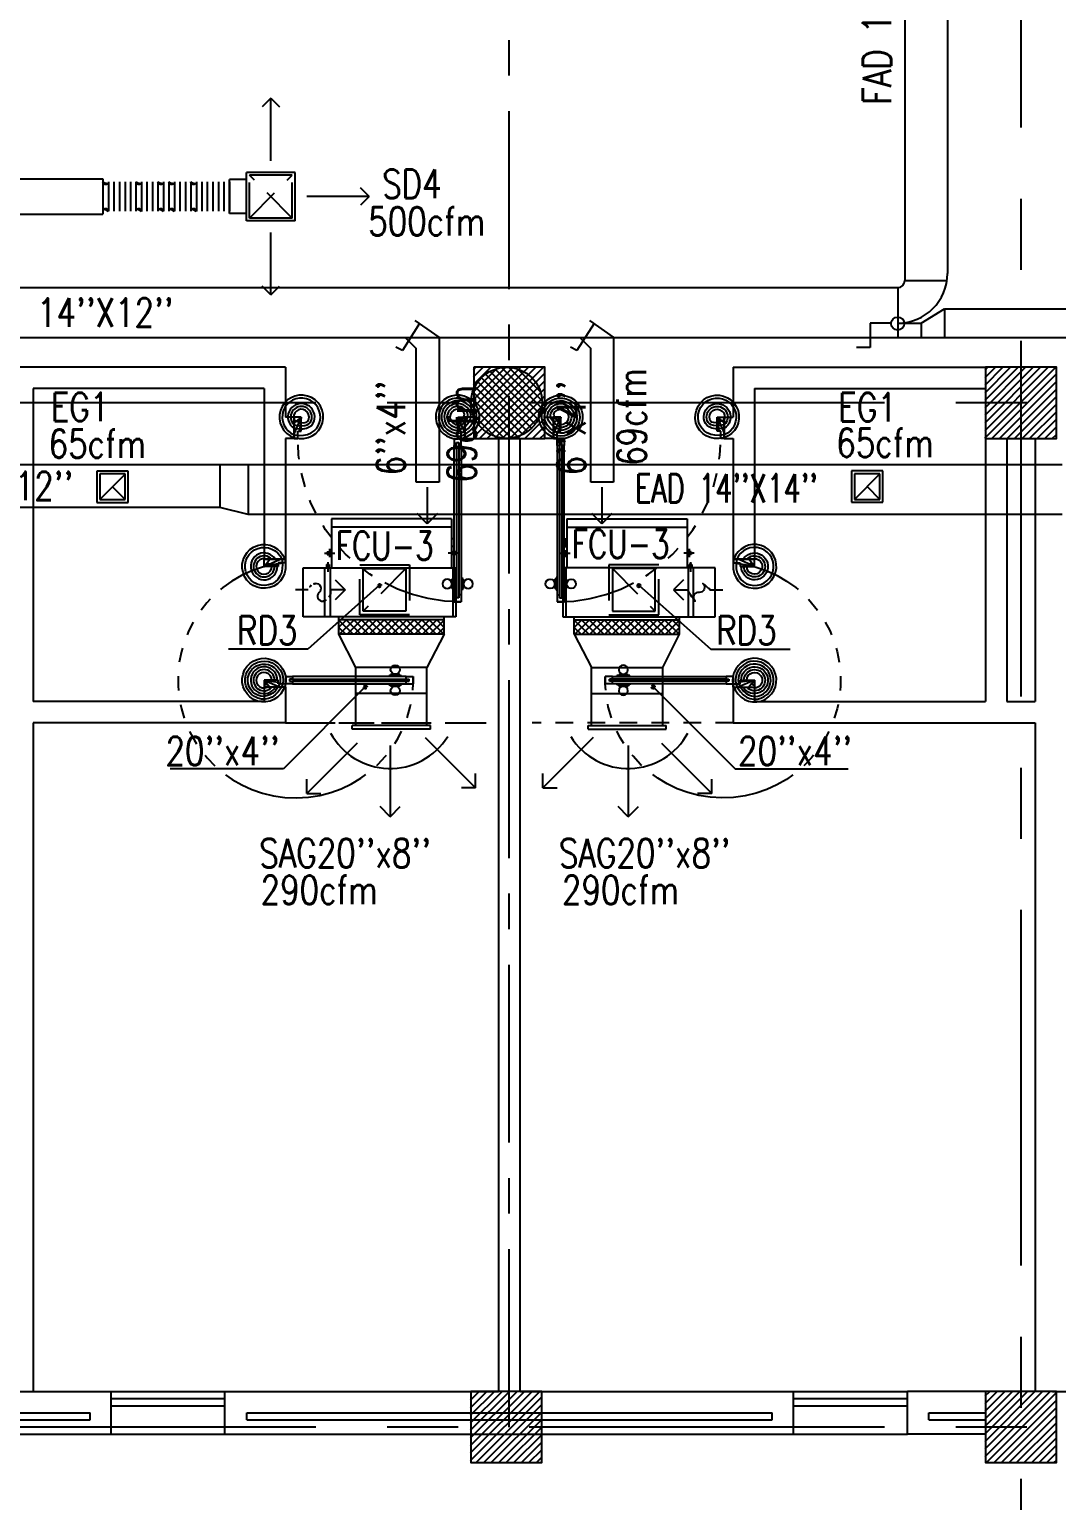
# Model space of a CAD drawing. Extents: x 417866231.7 to 417866328.5, y 43498046.7 to 43498124.2.
# Drawn here: x 417866241.06 to 417866248.29, y 43498053.07 to 43498063.41 of the extents above; entities that cross this region are included whole.
import ezdxf

# ---------------------------------------------------------------- set-up
doc = ezdxf.new("R2010")
doc.units = 0
doc.header["$MEASUREMENT"] = 0
for name, pattern in [('CENTER', [2, 1.25, -0.25, 0.25, -0.25]), ('CENTERX2', [4, 2.5, -0.5, 0.5, -0.5]), ('HIDDEN', [0.375, 0.25, -0.125]), ('HIDDEN2', [0.1875, 0.125, -0.0625])]:
    doc.linetypes.add(name, pattern=pattern)
doc.layers.get('0').update_dxf_attribs({"linetype": 'CONTINUOUS'})
for name, color, linetype in [('AXES', 11, 'CENTERX2'), ('AXES1', 11, 'CENTER'), ('COL', 7, 'CONTINUOUS'), ('DOOR', 9, 'CONTINUOUS'), ('DUCT', 6, 'CONTINUOUS'), ('EXDUCT', 10, 'CONTINUOUS'), ('FCU', 6, 'CONTINUOUS'), ('HAT', 11, 'CONTINUOUS'), ('INSUL', 9, 'CONTINUOUS'), ('M-AC-FLEX', 7, 'CONTINUOUS'), ('M-EGU.', 2, 'CONTINUOUS'), ('M-TEXT', 2, 'CONTINUOUS'), ('PSUPPLY', 3, 'HIDDEN'), ('SCD', 2, 'CONTINUOUS'), ('TEXT-A', 2, 'CONTINUOUS'), ('WALL', 9, 'CONTINUOUS'), ('WIN', 9, 'CONTINUOUS')]:
    doc.layers.add(name, color=color, linetype=linetype)
doc.styles.add('ROMANS', font='ROMANS.shx', dxfattribs={"width": 0.6})

# ---------------------------------------------------------------- blocks, each defined once
blk = doc.blocks.new('*X109')
at = {"color": 0}
for p, q in [((84179, 10675), (84665, 11161)), ((84179, 10729), (84612, 11161)), ((84179, 10782), (84559, 11161)), ((84179, 10835), (84506, 11161)), ((84179, 10888), (84453, 11161)), ((84179, 10941), (84400, 11161)), ((84179, 10994), (84347, 11161)), ((84179, 11047), (84294, 11161)), ((84179, 11100), (84240, 11161)), ((84179, 11153), (84187, 11161)), ((84218, 10661), (84679, 11122)), ((84271, 10661), (84679, 11069)), ((84324, 10661), (84679, 11016)), ((84377, 10661), (84679, 10963)), ((84430, 10661), (84679, 10910)), ((84483, 10661), (84679, 10857)), ((84536, 10661), (84679, 10804)), ((84589, 10661), (84679, 10751)), ((84642, 10661), (84679, 10698))]:
    blk.add_line(p, q, dxfattribs=at)
blk = doc.blocks.new('COL50')
at = {"layer": 'COL'}
blk.add_lwpolyline([(-250, 250), (-250, -250), (250, -250), (250, 250)], close=True, dxfattribs=at)
blk = doc.blocks.new('DOOR100')
at = {"layer": 'DOOR', "color": 7, "linetype": 'ByBlock'}
for p, q in [((-75, 1250), (-75, 1300)), ((-75, 1300), (-25, 1300)), ((-25, 1300), (-75, 1300)), ((-58, 1250), (-75, 1250)), ((-58, 1250), (-58, 1270)), ((-42, 1270), (-58, 1270)), ((-42, 1250), (-42, 1270)), ((-25, 1250), (-42, 1250)), ((-25, 1250), (-25, 1300)), ((-91, 1205), (-91, 1140)), ((-82, 1205), (-91, 1205)), ((-82, 1140), (-91, 1140)), ((-82, 1128), (-82, 1218)), ((-75, 1218), (-82, 1218)), ((-82, 1205), (-82, 1140)), ((-25, 1218), (-18, 1218)), ((-18, 1128), (-18, 1218)), ((-18, 1205), (-18, 1140)), ((-18, 1205), (-9, 1205)), ((-18, 1140), (-9, 1140)), ((-9, 1205), (-9, 1140)), ((-75, 1128), (-82, 1128)), ((-25, 1128), (-18, 1128)), ((-1200, 0), (-1200, 150)), ((-1200, 150), (-1175, 150)), ((-1200, 150), (-1200, 0)), ((-1150, 0), (-1200, 114)), ((-1175, 150), (-1175, 100)), ((-75, 200), (-58, 200)), ((-75, 150), (-75, 200)), ((-75, 150), (-25, 150)), ((-58, 200), (-58, 180)), ((-58, 180), (-42, 180)), ((-50, 0), (0, 114)), ((-42, 200), (-25, 200)), ((-42, 180), (-42, 200)), ((-25, 200), (-25, 150)), ((0, 150), (-25, 150)), ((-25, 150), (-25, 100)), ((0, 0), (0, 150)), ((0, 150), (0, 0)), ((-1150, 0), (-1200, 40)), ((-1150, 0), (-1200, 0)), ((-1175, 100), (-1150, 100)), ((-1150, 0), (-1163, 100)), ((-1150, 100), (-1150, 0)), ((-50, 100), (-50, 0)), ((-50, 0), (-37, 100)), ((-25, 100), (-50, 100)), ((-50, 0), (0, 40)), ((-50, 0), (0, 0))]:
    blk.add_line(p, q, dxfattribs=at)
at = {"layer": 'DOOR', "linetype": 'ByBlock'}
for p, q in [((-75, 1250), (-75, 200)), ((-58, 200), (-58, 1250)), ((-42, 200), (-42, 1250)), ((-25, 200), (-25, 1250))]:
    blk.add_line(p, q, dxfattribs=at)
at = {"layer": 'DOOR', "color": 7, "linetype": 'ByBlock'}
for centre in [(-124, 1173), (24, 1173)]:
    blk.add_circle(centre, 32.4, dxfattribs=at)
at = {"layer": 'DOOR', "linetype": 'HIDDEN', "ltscale": 0.5}
blk.add_arc((-25, 150), 1150, 90, 180, dxfattribs=at)
at = {"layer": 'DOOR', "color": 7, "linetype": 'ByBlock'}
for centre, radius, start, end in [((-1150, 0), 154, 103.7142, 108.8947), ((-1150, 0), 134, 100.72, 111.8402), ((-50, 0), 134, 68.1598, 79.28), ((-50, 0), 114, 64.0838, 77.3774), ((-50, 0), 154, 71.1053, 76.2858), ((-1150, 0), 94.4, 90, 121.9818), ((-1150, 0), 74.4, 90, 132.2236), ((-1150, 0), 54.4, 90, 156.7926), ((-1150, 0), 34.4, 90, 180), ((-1150, 0), 14.4, 90, 180), ((-50, 0), 94.4, 58.0182, 90), ((-50, 0), 74.4, 47.7764, 90), ((-50, 0), 54.4, 23.2074, 90), ((-50, 0), 34.4, 0, 90), ((-50, 0), 14.4, 0, 90)]:
    blk.add_arc(centre, radius, start, end, dxfattribs=at)
blk = doc.blocks.new('*X68')
at = {"color": 0}
for p, q in [((73379, 125458), (73871, 125950)), ((73379, 125511), (73818, 125950)), ((73379, 125564), (73765, 125950)), ((73379, 125617), (73712, 125950)), ((73379, 125670), (73659, 125950)), ((73379, 125723), (73606, 125950)), ((73379, 125776), (73553, 125950)), ((73379, 125829), (73500, 125950)), ((73379, 125882), (73447, 125950)), ((73379, 125935), (73394, 125950)), ((73424, 125450), (73879, 125905)), ((73477, 125450), (73879, 125852)), ((73530, 125450), (73879, 125799)), ((73583, 125450), (73879, 125746)), ((73636, 125450), (73879, 125692)), ((73690, 125450), (73879, 125639)), ((73743, 125450), (73879, 125586)), ((73796, 125450), (73879, 125533)), ((73849, 125450), (73879, 125480))]:
    blk.add_line(p, q, dxfattribs=at)
blk = doc.blocks.new('DOOR90')
at = {"layer": 'DOOR', "color": 7, "linetype": 'ByBlock'}
for p, q in [((-150, 0), (0, 0)), ((-150, 0), (-150, -25)), ((0, -50), (-114, 0)), ((0, -50), (-40, 0)), ((0, -50), (0, 0)), ((-1000, -25), (-1050, -25)), ((-1050, -75), (-1050, -25)), ((-1050, -25), (-1050, -75)), ((-1000, -75), (-1050, -75)), ((-1000, -42), (-1020, -42)), ((-1020, -42), (-1020, -58)), ((-1000, -58), (-1020, -58)), ((-1000, -25), (-1000, -42)), ((-1000, -58), (-1000, -75)), ((-878, -18), (-968, -18)), ((-968, -25), (-968, -18)), ((-968, -75), (-968, -82)), ((-878, -82), (-968, -82)), ((-955, -9), (-890, -9)), ((-955, -18), (-955, -9)), ((-955, -18), (-890, -18)), ((-955, -82), (-890, -82)), ((-955, -82), (-955, -91)), ((-955, -91), (-890, -91)), ((-890, -18), (-890, -9)), ((-890, -82), (-890, -91)), ((-878, -25), (-878, -18)), ((-878, -75), (-878, -82)), ((-200, -25), (-150, -25)), ((-200, -42), (-200, -25)), ((-180, -42), (-200, -42)), ((-200, -58), (-180, -58)), ((-200, -75), (-200, -58)), ((-150, -75), (-200, -75)), ((-180, -58), (-180, -42)), ((-150, -25), (-100, -25)), ((-150, -75), (-150, -25)), ((-100, -25), (-100, -50)), ((0, -50), (-100, -37)), ((-100, -50), (0, -50)), ((-150, -875), (-100, -875)), ((-150, -900), (-150, -875)), ((-150, -900), (0, -900)), ((0, -900), (-150, -900)), ((0, -850), (-114, -900)), ((-100, -875), (-100, -850)), ((0, -850), (-100, -863)), ((-100, -850), (0, -850)), ((0, -850), (-40, -900)), ((0, -850), (0, -900))]:
    blk.add_line(p, q, dxfattribs=at)
at = {"layer": 'DOOR', "linetype": 'ByBlock'}
for p, q in [((-200, -25), (-1000, -25)), ((-200, -42), (-1000, -42)), ((-200, -58), (-1000, -58)), ((-1000, -75), (-200, -75))]:
    blk.add_line(p, q, dxfattribs=at)
at = {"layer": 'DOOR', "color": 7, "linetype": 'ByBlock'}
for centre in [(-923, 24), (-923, -124)]:
    blk.add_circle(centre, 32.4, dxfattribs=at)
for centre, radius, start, end in [((0, -50), 154, 161.1053, 166.2858), ((0, -50), 94.4, 148.0182, 180), ((0, -50), 134, 158.1598, 169.28), ((0, -50), 114, 154.0838, 167.3774), ((0, -50), 74.4, 137.7764, 180), ((0, -50), 54.4, 113.2074, 180), ((0, -50), 34.4, 90, 180), ((0, -50), 14.4, 90, 180), ((0, -850), 154, 193.7142, 198.8947), ((0, -850), 134, 190.72, 201.8402), ((0, -850), 94.4, 180, 211.9818), ((0, -850), 74.4, 180, 222.2236), ((0, -850), 54.4, 180, 246.7926), ((0, -850), 34.4, 180, 270), ((0, -850), 14.4, 180, 270)]:
    blk.add_arc(centre, radius, start, end, dxfattribs=at)
at = {"layer": 'DOOR', "linetype": 'HIDDEN', "ltscale": 0.5}
blk.add_arc((-222, -50), 828, 178.2701, 275.003, dxfattribs=at)
blk = doc.blocks.new('*X59')
at = {"color": 0}
for p, q in [((203886, 125450), (204386, 125950)), ((203889, 125506), (204333, 125950)), ((203889, 125559), (204279, 125950)), ((203889, 125612), (204226, 125950)), ((203889, 125665), (204173, 125950)), ((203889, 125718), (204120, 125950)), ((203889, 125771), (204067, 125950)), ((203889, 125824), (204014, 125950)), ((203889, 125877), (203961, 125950)), ((203889, 125930), (203908, 125950)), ((203939, 125450), (204389, 125900)), ((203992, 125450), (204389, 125847)), ((204045, 125450), (204389, 125794)), ((204098, 125450), (204389, 125741)), ((204151, 125450), (204389, 125688)), ((204204, 125450), (204389, 125635)), ((204257, 125450), (204389, 125582)), ((204310, 125450), (204389, 125528)), ((204363, 125450), (204389, 125475))]:
    blk.add_line(p, q, dxfattribs=at)
blk = doc.blocks.new('*X60')
at = {"color": 0}
for p, q in [((203889, 118293), (204345, 118750)), ((203889, 118346), (204292, 118750)), ((203889, 118399), (204239, 118750)), ((203889, 118452), (204186, 118750)), ((203889, 118505), (204133, 118750)), ((203889, 118558), (204080, 118750)), ((203889, 118611), (204027, 118750)), ((203889, 118665), (203974, 118750)), ((203889, 118718), (203921, 118750)), ((203898, 118250), (204389, 118740)), ((203951, 118250), (204389, 118687)), ((204004, 118250), (204389, 118634)), ((204057, 118250), (204389, 118581)), ((204110, 118250), (204389, 118528)), ((204163, 118250), (204389, 118475)), ((204216, 118250), (204389, 118422)), ((204269, 118250), (204389, 118369)), ((204322, 118250), (204389, 118316)), ((204375, 118250), (204389, 118263))]:
    blk.add_line(p, q, dxfattribs=at)
blk = doc.blocks.new('*X40')
at = {"color": 0}
for p, q in [((16890, -2467), (16943, -2414)), ((16890, -2520), (16990, -2420)), ((16990, -2565), (16890, -2465)), ((16890, -2573), (16990, -2473)), ((16990, -2512), (16892, -2414)), ((16990, -2459), (16945, -2414)), ((16990, -2619), (16890, -2519)), ((16890, -2626), (16990, -2526)), ((16990, -2672), (16890, -2572)), ((16890, -2679), (16990, -2579)), ((16990, -2725), (16890, -2625)), ((16890, -2732), (16990, -2632)), ((16990, -2778), (16890, -2678)), ((16890, -2785), (16990, -2685)), ((16990, -2831), (16890, -2731)), ((16890, -2838), (16990, -2738)), ((16990, -2884), (16890, -2784)), ((16890, -2891), (16990, -2791)), ((16990, -2937), (16890, -2837)), ((16890, -2944), (16990, -2844)), ((16990, -2990), (16890, -2890)), ((16890, -2997), (16990, -2897)), ((16990, -3043), (16890, -2943)), ((16890, -3050), (16990, -2950)), ((16990, -3096), (16890, -2996)), ((16890, -3103), (16990, -3003)), ((16990, -3149), (16890, -3049)), ((16944, -3155), (16890, -3102)), ((16892, -3155), (16990, -3056)), ((16945, -3155), (16990, -3109))]:
    blk.add_line(p, q, dxfattribs=at)
blk = doc.blocks.new('*X41')
at = {"color": 0}
for p, q in [((16890, -2467), (16943, -2414)), ((16890, -2520), (16990, -2420)), ((16990, -2565), (16890, -2465)), ((16890, -2573), (16990, -2473)), ((16990, -2512), (16892, -2414)), ((16990, -2459), (16945, -2414)), ((16990, -2619), (16890, -2519)), ((16890, -2626), (16990, -2526)), ((16990, -2672), (16890, -2572)), ((16890, -2679), (16990, -2579)), ((16990, -2725), (16890, -2625)), ((16890, -2732), (16990, -2632)), ((16990, -2778), (16890, -2678)), ((16890, -2785), (16990, -2685)), ((16990, -2831), (16890, -2731)), ((16890, -2838), (16990, -2738)), ((16990, -2884), (16890, -2784)), ((16890, -2891), (16990, -2791)), ((16990, -2937), (16890, -2837)), ((16890, -2944), (16990, -2844)), ((16990, -2990), (16890, -2890)), ((16890, -2997), (16990, -2897)), ((16990, -3043), (16890, -2943)), ((16890, -3050), (16990, -2950)), ((16990, -3096), (16890, -2996)), ((16890, -3103), (16990, -3003)), ((16990, -3149), (16890, -3049)), ((16944, -3155), (16890, -3102)), ((16892, -3155), (16990, -3056)), ((16945, -3155), (16990, -3109))]:
    blk.add_line(p, q, dxfattribs=at)

msp = doc.modelspace()

# ---------------------------------------------------------------- hatches: boundary and pattern name
at = {"layer": 'HAT'}
h = msp.add_hatch(dxfattribs=at)
h.set_pattern_fill('ANSI31', color=256, scale=0.3, style=0)
h.set_pattern_definition([(135, (417866305.66001, 43498017.154342), (0.026516504, 0.026516504), [])])
h.paths.add_polyline_path([(417866244.67, 43498060.789), (417866244.42, 43498060.789), (417866244.42, 43498061.039, -0.414214)])
h.paths.add_polyline_path([(417866244.42, 43498061.039), (417866244.42, 43498060.789), (417866244.17, 43498060.789, -0.414214)])
h.paths.add_polyline_path([(417866244.17, 43498060.789), (417866244.42, 43498060.789), (417866244.42, 43498060.539, -0.414214)])
h.paths.add_polyline_path([(417866244.42, 43498060.789), (417866244.67, 43498060.789, -0.414214), (417866244.42, 43498060.539)])

# ---------------------------------------------------------------- linework, layer by layer
at = {"layer": 'AXES'}
for p, q in [((417866248.039, 43498046.724), (417866248.039, 43498123.537)), ((417866307.079, 43498060.789), (417866239.039, 43498060.789)), ((417866307.079, 43498053.589), (417866239.039, 43498053.589))]:
    msp.add_line(p, q, dxfattribs=at)
at = {"layer": 'AXES1'}
msp.add_line((417866244.439, 43498053.589), (417866244.439, 43498112.409), dxfattribs=at)
at = {"layer": 'COL'}
msp.add_lwpolyline([(417866247.789, 43498053.839), (417866247.789, 43498053.339), (417866248.289, 43498053.339), (417866248.289, 43498053.839)], close=True, dxfattribs=at)
at = {"layer": 'DUCT', "linetype": 'ByBlock'}
for p, q in [((417866247.521, 43498079.594), (417866247.521, 43498061.699)), ((417866247.221, 43498071.16), (417866247.221, 43498061.649)), ((417866237.239, 43498062.364), (417866241.58, 43498062.364)), ((417866241.58, 43498062.364), (417866241.58, 43498062.114)), ((417866241.58, 43498062.343), (417866241.58, 43498062.135)), ((417866237.239, 43498062.114), (417866241.58, 43498062.114)), ((417866236.038, 43498061.599), (417866247.171, 43498061.599)), ((417866247.171, 43498061.599), (417866247.171, 43498061.249)), ((417866247.221, 43498061.649), (417866247.517, 43498061.649)), ((417866247.336, 43498061.349), (417866247.5, 43498061.449)), ((417866247.5, 43498061.449), (417866251.058, 43498061.449)), ((417866247.5, 43498061.449), (417866247.5, 43498061.249)), ((417866246.978, 43498061.35), (417866246.978, 43498061.178)), ((417866247.121, 43498061.35), (417866246.978, 43498061.35)), ((417866247.171, 43498061.349), (417866247.336, 43498061.349)), ((417866247.336, 43498061.349), (417866247.336, 43498061.249)), ((417866236.038, 43498061.249), (417866252.081, 43498061.249)), ((417866246.978, 43498061.178), (417866246.882, 43498061.178))]:
    msp.add_line(p, q, dxfattribs=at)
at = {"layer": 'DUCT'}
for p, q in [((417866243.807, 43498061.347), (417866243.687, 43498061.156)), ((417866243.945, 43498061.25), (417866243.777, 43498061.368)), ((417866245.035, 43498061.347), (417866244.914, 43498061.156)), ((417866245.173, 43498061.25), (417866245.005, 43498061.368)), ((417866243.687, 43498061.156), (417866243.641, 43498061.179)), ((417866243.705, 43498061.25), (417866243.785, 43498061.17)), ((417866243.785, 43498060.231), (417866243.785, 43498061.17)), ((417866243.945, 43498061.25), (417866243.945, 43498060.231)), ((417866244.914, 43498061.156), (417866244.869, 43498061.179)), ((417866244.933, 43498061.25), (417866245.013, 43498061.17)), ((417866245.013, 43498060.231), (417866245.013, 43498061.17)), ((417866245.173, 43498061.25), (417866245.173, 43498060.231)), ((417866243.687, 43498061.156), (417866243.687, 43498061.156)), ((417866244.914, 43498061.156), (417866244.914, 43498061.156)), ((417866243.945, 43498060.231), (417866243.785, 43498060.231)), ((417866245.173, 43498060.231), (417866245.013, 43498060.231))]:
    msp.add_line(p, q, dxfattribs=at)
at = {"layer": 'DUCT', "linetype": 'Continuous'}
for p, q in [((417866243.359, 43498058.928), (417866243.24, 43498059.163)), ((417866243.982, 43498059.163), (417866243.859, 43498058.928)), ((417866244.896, 43498059.163), (417866245.018, 43498058.928)), ((417866245.518, 43498058.928), (417866245.637, 43498059.163)), ((417866243.359, 43498058.745), (417866243.359, 43498058.928)), ((417866243.859, 43498058.928), (417866243.359, 43498058.928)), ((417866243.859, 43498058.745), (417866243.859, 43498058.928)), ((417866245.018, 43498058.745), (417866245.018, 43498058.928)), ((417866245.018, 43498058.928), (417866245.518, 43498058.928)), ((417866245.518, 43498058.745), (417866245.518, 43498058.928))]:
    msp.add_line(p, q, dxfattribs=at)
at = {"layer": 'DUCT', "linetype": 'ByBlock'}
msp.add_circle((417866247.171, 43498061.346), 0.0461, dxfattribs=at)
for centre, radius in [((417866247.171, 43498061.699), 0.35), ((417866247.171, 43498061.649), 0.05)]:
    msp.add_arc(centre, radius, 270, 0, dxfattribs=at)
at = {"layer": 'EXDUCT', "linetype": 'ByBlock'}
for p, q in [((417866248.328, 43498060.353), (417866236.038, 43498060.353)), ((417866242.402, 43498060.353), (417866242.402, 43498060.053)), ((417866242.602, 43498060.353), (417866242.602, 43498060.003)), ((417866242.402, 43498060.053), (417866236.038, 43498060.053)), ((417866242.602, 43498060.003), (417866242.402, 43498060.053)), ((417866248.328, 43498060.003), (417866242.602, 43498060.003))]:
    msp.add_line(p, q, dxfattribs=at)
at = {"layer": 'FCU', "color": 6}
for p, q in [((417866244.033, 43498059.974), (417866243.189, 43498059.974)), ((417866243.189, 43498059.974), (417866243.189, 43498059.628)), ((417866244.033, 43498059.974), (417866244.033, 43498059.628)), ((417866244.844, 43498059.974), (417866245.689, 43498059.974)), ((417866244.844, 43498059.974), (417866244.844, 43498059.628)), ((417866245.689, 43498059.974), (417866245.689, 43498059.628)), ((417866243.142, 43498059.628), (417866244.062, 43498059.628)), ((417866243.142, 43498059.285), (417866243.142, 43498059.628)), ((417866244.062, 43498059.628), (417866244.062, 43498059.285)), ((417866245.735, 43498059.628), (417866244.816, 43498059.628)), ((417866244.816, 43498059.628), (417866244.816, 43498059.285)), ((417866245.735, 43498059.285), (417866245.735, 43498059.628)), ((417866244.062, 43498059.285), (417866243.142, 43498059.285)), ((417866244.816, 43498059.285), (417866245.735, 43498059.285))]:
    msp.add_line(p, q, dxfattribs=at)
at = {"layer": 'FCU', "color": 3}
for p, q in [((417866244.033, 43498059.914), (417866243.189, 43498059.914)), ((417866244.048, 43498059.833), (417866244.033, 43498059.833)), ((417866244.048, 43498059.833), (417866244.048, 43498059.778)), ((417866244.829, 43498059.833), (417866244.844, 43498059.833)), ((417866244.829, 43498059.833), (417866244.829, 43498059.778)), ((417866244.844, 43498059.914), (417866245.689, 43498059.914)), ((417866243.139, 43498059.732), (417866243.211, 43498059.732)), ((417866243.159, 43498059.742), (417866243.189, 43498059.742)), ((417866243.159, 43498059.742), (417866243.159, 43498059.722)), ((417866243.159, 43498059.722), (417866243.189, 43498059.722)), ((417866243.174, 43498059.762), (417866243.174, 43498059.705)), ((417866244.083, 43498059.732), (417866244.01, 43498059.732)), ((417866244.048, 43498059.778), (417866244.033, 43498059.778)), ((417866244.063, 43498059.742), (417866244.033, 43498059.742)), ((417866244.063, 43498059.722), (417866244.033, 43498059.722)), ((417866244.048, 43498059.753), (417866244.048, 43498059.705)), ((417866244.063, 43498059.742), (417866244.063, 43498059.722)), ((417866244.794, 43498059.732), (417866244.867, 43498059.732)), ((417866244.814, 43498059.742), (417866244.814, 43498059.722)), ((417866244.814, 43498059.742), (417866244.844, 43498059.742)), ((417866244.814, 43498059.722), (417866244.844, 43498059.722)), ((417866244.829, 43498059.778), (417866244.844, 43498059.778)), ((417866244.829, 43498059.753), (417866244.829, 43498059.705)), ((417866245.739, 43498059.732), (417866245.666, 43498059.732)), ((417866245.719, 43498059.742), (417866245.689, 43498059.742)), ((417866245.719, 43498059.722), (417866245.689, 43498059.722)), ((417866245.704, 43498059.762), (417866245.704, 43498059.705)), ((417866245.719, 43498059.742), (417866245.719, 43498059.722)), ((417866242.989, 43498059.285), (417866242.989, 43498059.628)), ((417866242.989, 43498059.628), (417866243.142, 43498059.628)), ((417866243.153, 43498059.653), (417866243.173, 43498059.653)), ((417866243.153, 43498059.653), (417866243.153, 43498059.628)), ((417866243.163, 43498059.669), (417866243.163, 43498059.601)), ((417866243.173, 43498059.653), (417866243.173, 43498059.628)), ((417866243.18, 43498059.628), (417866243.18, 43498059.285)), ((417866244.041, 43498059.628), (417866244.041, 43498059.285)), ((417866244.836, 43498059.628), (417866244.836, 43498059.285)), ((417866245.697, 43498059.628), (417866245.697, 43498059.285)), ((417866245.724, 43498059.653), (417866245.704, 43498059.653)), ((417866245.704, 43498059.653), (417866245.704, 43498059.628)), ((417866245.714, 43498059.669), (417866245.714, 43498059.601)), ((417866245.724, 43498059.653), (417866245.724, 43498059.628)), ((417866245.888, 43498059.628), (417866245.735, 43498059.628)), ((417866245.888, 43498059.285), (417866245.888, 43498059.628)), ((417866243.142, 43498059.285), (417866242.989, 43498059.285)), ((417866243.24, 43498059.163), (417866243.24, 43498059.285)), ((417866243.982, 43498059.263), (417866243.24, 43498059.263)), ((417866243.982, 43498059.163), (417866243.982, 43498059.285)), ((417866244.896, 43498059.163), (417866244.896, 43498059.285)), ((417866244.896, 43498059.263), (417866245.637, 43498059.263)), ((417866245.637, 43498059.163), (417866245.637, 43498059.285)), ((417866245.735, 43498059.285), (417866245.888, 43498059.285)), ((417866243.982, 43498059.163), (417866243.24, 43498059.163)), ((417866244.896, 43498059.163), (417866245.637, 43498059.163))]:
    msp.add_line(p, q, dxfattribs=at)
at = {"layer": 'INSUL'}
for p, q in [((417866240.589, 43498053.689), (417866241.492, 43498053.689)), ((417866240.589, 43498053.639), (417866241.492, 43498053.639)), ((417866241.092, 43498053.639), (417866241.492, 43498053.639)), ((417866241.492, 43498053.639), (417866241.492, 43498053.689)), ((417866242.592, 43498053.639), (417866242.592, 43498053.689)), ((417866242.592, 43498053.689), (417866246.289, 43498053.689)), ((417866242.592, 43498053.639), (417866246.289, 43498053.639)), ((417866246.289, 43498053.639), (417866246.289, 43498053.689)), ((417866247.389, 43498053.639), (417866247.389, 43498053.689)), ((417866247.389, 43498053.689), (417866247.789, 43498053.689)), ((417866247.389, 43498053.639), (417866247.789, 43498053.639))]:
    msp.add_line(p, q, dxfattribs=at)
at = {"layer": 'M-AC-FLEX', "color": 11}
for p, q in [((417866241.619, 43498062.343), (417866241.619, 43498062.135)), ((417866241.619, 43498062.343), (417866241.619, 43498062.135)), ((417866241.658, 43498062.343), (417866241.658, 43498062.135)), ((417866241.658, 43498062.343), (417866241.658, 43498062.135)), ((417866241.697, 43498062.343), (417866241.697, 43498062.135)), ((417866241.697, 43498062.343), (417866241.697, 43498062.135)), ((417866241.736, 43498062.343), (417866241.736, 43498062.135)), ((417866241.736, 43498062.343), (417866241.736, 43498062.135)), ((417866241.775, 43498062.343), (417866241.775, 43498062.135)), ((417866241.775, 43498062.343), (417866241.775, 43498062.135)), ((417866241.813, 43498062.343), (417866241.813, 43498062.135)), ((417866241.813, 43498062.343), (417866241.813, 43498062.135)), ((417866241.852, 43498062.343), (417866241.852, 43498062.135)), ((417866241.852, 43498062.343), (417866241.852, 43498062.135)), ((417866241.89, 43498062.343), (417866241.89, 43498062.135)), ((417866241.89, 43498062.343), (417866241.89, 43498062.135)), ((417866241.929, 43498062.343), (417866241.929, 43498062.135)), ((417866241.929, 43498062.343), (417866241.929, 43498062.135)), ((417866241.968, 43498062.343), (417866241.968, 43498062.135)), ((417866241.968, 43498062.343), (417866241.968, 43498062.135)), ((417866241.968, 43498062.343), (417866241.968, 43498062.135)), ((417866241.968, 43498062.343), (417866241.968, 43498062.135)), ((417866242.007, 43498062.343), (417866242.007, 43498062.135)), ((417866242.007, 43498062.343), (417866242.007, 43498062.135)), ((417866242.007, 43498062.343), (417866242.007, 43498062.135)), ((417866242.007, 43498062.343), (417866242.007, 43498062.135)), ((417866242.044, 43498062.343), (417866242.044, 43498062.135)), ((417866242.044, 43498062.343), (417866242.044, 43498062.135)), ((417866242.044, 43498062.343), (417866242.044, 43498062.135)), ((417866242.044, 43498062.343), (417866242.044, 43498062.135)), ((417866242.083, 43498062.343), (417866242.083, 43498062.135)), ((417866242.083, 43498062.343), (417866242.083, 43498062.135)), ((417866242.083, 43498062.343), (417866242.083, 43498062.135)), ((417866242.083, 43498062.343), (417866242.083, 43498062.135)), ((417866242.122, 43498062.343), (417866242.122, 43498062.135)), ((417866242.122, 43498062.343), (417866242.122, 43498062.135)), ((417866242.161, 43498062.343), (417866242.161, 43498062.135)), ((417866242.161, 43498062.343), (417866242.161, 43498062.135)), ((417866242.199, 43498062.343), (417866242.199, 43498062.135)), ((417866242.199, 43498062.343), (417866242.199, 43498062.135)), ((417866242.238, 43498062.343), (417866242.238, 43498062.135)), ((417866242.238, 43498062.343), (417866242.238, 43498062.135)), ((417866242.276, 43498062.343), (417866242.276, 43498062.135)), ((417866242.315, 43498062.343), (417866242.315, 43498062.135)), ((417866242.354, 43498062.343), (417866242.354, 43498062.135)), ((417866242.393, 43498062.343), (417866242.393, 43498062.135)), ((417866242.432, 43498062.343), (417866242.432, 43498062.135)), ((417866242.471, 43498062.343), (417866242.471, 43498062.135))]:
    msp.add_line(p, q, dxfattribs=at)
at = {"layer": 'M-AC-FLEX'}
for points in [[(417866241.58, 43498062.343, -0.008894), (417866241.58, 43498062.343)], [(417866241.775, 43498062.343, -1), (417866241.736, 43498062.343, 1), (417866241.697, 43498062.343, -1), (417866241.658, 43498062.343, 1.018005), (417866241.619, 43498062.343)], [(417866241.658, 43498062.343, 1), (417866241.697, 43498062.343, -1), (417866241.736, 43498062.343, 1), (417866241.775, 43498062.343, -1.018005), (417866241.813, 43498062.343)], [(417866241.929, 43498062.343, -1), (417866241.89, 43498062.343, 1.018005), (417866241.852, 43498062.343)], [(417866241.89, 43498062.343, 1), (417866241.929, 43498062.343, -1.018005), (417866241.968, 43498062.343)], [(417866241.968, 43498062.343, -0.008914), (417866241.968, 43498062.343)], [(417866242.006, 43498062.343, -1.017916), (417866242.044, 43498062.343)], [(417866242.006, 43498062.343, -1.017916), (417866242.044, 43498062.343)], [(417866242.045, 43498062.343, 1.017916), (417866242.007, 43498062.343)], [(417866242.045, 43498062.343, 1.017916), (417866242.007, 43498062.343)], [(417866242.161, 43498062.343, -1), (417866242.122, 43498062.343, 1.018005), (417866242.083, 43498062.343)], [(417866242.083, 43498062.343, 0.008914), (417866242.083, 43498062.343)], [(417866242.122, 43498062.343, 1), (417866242.161, 43498062.343, -1.018005), (417866242.199, 43498062.343)], [(417866242.393, 43498062.343, -1), (417866242.354, 43498062.343, 1), (417866242.315, 43498062.343, -1), (417866242.276, 43498062.343, 1.018005), (417866242.238, 43498062.343)], [(417866242.354, 43498062.343, 1), (417866242.393, 43498062.343, -1), (417866242.432, 43498062.343)], [(417866242.432, 43498062.343, 1), (417866242.393, 43498062.343)], [(417866242.471, 43498062.343, -1), (417866242.432, 43498062.343, 1), (417866242.393, 43498062.343)], [(417866242.393, 43498062.343, -1), (417866242.432, 43498062.343)], [(417866241.58, 43498062.134, 0.008894), (417866241.58, 43498062.135)], [(417866241.775, 43498062.135, 1), (417866241.736, 43498062.135, -1), (417866241.697, 43498062.135, 1), (417866241.658, 43498062.135, -1.018005), (417866241.619, 43498062.135)], [(417866241.658, 43498062.135, -1), (417866241.697, 43498062.135, 1), (417866241.736, 43498062.135, -1), (417866241.775, 43498062.135, 1.018005), (417866241.813, 43498062.135)], [(417866241.929, 43498062.135, 1), (417866241.89, 43498062.135, -1.018005), (417866241.852, 43498062.135)], [(417866241.89, 43498062.135, -1), (417866241.929, 43498062.135, 1.018005), (417866241.968, 43498062.135)], [(417866241.968, 43498062.134, 0.008929), (417866241.968, 43498062.135)], [(417866242.006, 43498062.134, 1.000002), (417866242.044, 43498062.135)], [(417866242.006, 43498062.134, 1.000002), (417866242.044, 43498062.135)], [(417866242.045, 43498062.134, -1.000002), (417866242.007, 43498062.135)], [(417866242.045, 43498062.134, -1.000002), (417866242.007, 43498062.135)], [(417866242.161, 43498062.135, 1), (417866242.122, 43498062.135, -1.018005), (417866242.083, 43498062.135)], [(417866242.083, 43498062.134, -0.008929), (417866242.083, 43498062.135)], [(417866242.122, 43498062.135, -1), (417866242.161, 43498062.135, 1.018005), (417866242.199, 43498062.135)], [(417866242.393, 43498062.135, 1), (417866242.354, 43498062.135, -1), (417866242.315, 43498062.135, 1), (417866242.276, 43498062.135, -1.018005), (417866242.238, 43498062.135)], [(417866242.354, 43498062.135, -1), (417866242.393, 43498062.135, 1), (417866242.432, 43498062.135)], [(417866242.471, 43498062.135, 1), (417866242.432, 43498062.135, -1), (417866242.393, 43498062.135)], [(417866242.432, 43498062.135, -1.000001), (417866242.393, 43498062.135)], [(417866242.393, 43498062.135, 1.000001), (417866242.432, 43498062.135)]]:
    msp.add_lwpolyline(points, format="xyb", dxfattribs=at)
for centre, start, end in [((417866241.6, 43498062.343), 180, 331.5686), ((417866241.6, 43498062.343), 208.4314, 0), ((417866241.833, 43498062.343), 180, 331.5686), ((417866241.833, 43498062.343), 208.4314, 0), ((417866241.987, 43498062.343), 180, 331.5686), ((417866241.987, 43498062.343), 180, 331.5686), ((417866241.987, 43498062.343), 208.4314, 0), ((417866241.987, 43498062.343), 208.4314, 0), ((417866242.064, 43498062.343), 180, 331.5686), ((417866242.064, 43498062.343), 180, 331.5686), ((417866242.064, 43498062.343), 208.4314, 0), ((417866242.064, 43498062.343), 208.4314, 0), ((417866242.218, 43498062.343), 180, 331.5686), ((417866242.218, 43498062.343), 208.4314, 0), ((417866241.6, 43498062.135), 28.4314, 180.0178), ((417866241.6, 43498062.135), 28.4314, 180.0178), ((417866241.6, 43498062.135), 359.9822, 151.5686), ((417866241.6, 43498062.135), 359.9822, 151.5686), ((417866241.833, 43498062.135), 28.4314, 180.0178), ((417866241.833, 43498062.135), 28.4314, 180.0178), ((417866241.833, 43498062.135), 359.9822, 151.5686), ((417866241.833, 43498062.135), 359.9822, 151.5686), ((417866241.987, 43498062.135), 28.4314, 180.0178), ((417866241.987, 43498062.135), 28.4314, 180.0178), ((417866241.987, 43498062.135), 28.4314, 180.0178), ((417866241.987, 43498062.135), 28.4314, 180.0178), ((417866241.987, 43498062.135), 359.9822, 151.5686), ((417866241.987, 43498062.135), 359.9822, 151.5686), ((417866241.987, 43498062.135), 359.9822, 151.5686), ((417866241.987, 43498062.135), 359.9822, 151.5686), ((417866242.064, 43498062.135), 28.4314, 180.0178), ((417866242.064, 43498062.135), 28.4314, 180.0178), ((417866242.064, 43498062.135), 28.4314, 180.0178), ((417866242.064, 43498062.135), 28.4314, 180.0178), ((417866242.064, 43498062.135), 359.9822, 151.5686), ((417866242.064, 43498062.135), 359.9822, 151.5686), ((417866242.064, 43498062.135), 359.9822, 151.5686), ((417866242.064, 43498062.135), 359.9822, 151.5686), ((417866242.218, 43498062.135), 28.4314, 180.0178), ((417866242.218, 43498062.135), 28.4314, 180.0178), ((417866242.218, 43498062.135), 359.9822, 151.5686), ((417866242.218, 43498062.135), 359.9822, 151.5686)]:
    msp.add_arc(centre, 0.0195, start, end, dxfattribs=at)
at = {"layer": 'M-EGU.'}
for p, q in [((417866242.762, 43498062.93), (417866242.701, 43498062.869)), ((417866242.762, 43498062.491), (417866242.762, 43498062.93)), ((417866242.762, 43498062.93), (417866242.823, 43498062.869)), ((417866242.932, 43498062.409), (417866242.591, 43498062.409)), ((417866242.591, 43498062.068), (417866242.591, 43498062.409)), ((417866242.932, 43498062.068), (417866242.932, 43498062.409)), ((417866242.471, 43498062.119), (417866242.471, 43498062.359)), ((417866242.591, 43498062.359), (417866242.471, 43498062.359)), ((417866243.453, 43498062.239), (417866243.392, 43498062.3)), ((417866243.453, 43498062.239), (417866243.014, 43498062.239)), ((417866243.453, 43498062.239), (417866243.392, 43498062.178)), ((417866242.591, 43498062.119), (417866242.471, 43498062.119)), ((417866242.932, 43498062.068), (417866242.591, 43498062.068)), ((417866242.762, 43498061.548), (417866242.762, 43498061.986)), ((417866242.762, 43498061.548), (417866242.701, 43498061.609)), ((417866242.762, 43498061.548), (417866242.823, 43498061.609)), ((417866243.862, 43498060.195), (417866243.862, 43498059.939)), ((417866245.09, 43498060.195), (417866245.09, 43498059.939)), ((417866243.862, 43498059.939), (417866243.791, 43498060.01)), ((417866243.933, 43498060.01), (417866243.862, 43498059.939)), ((417866245.09, 43498059.939), (417866245.019, 43498060.01)), ((417866245.161, 43498060.01), (417866245.09, 43498059.939)), ((417866243.412, 43498059.324), (417866243.412, 43498059.624)), ((417866243.412, 43498059.624), (417866243.712, 43498059.624)), ((417866243.712, 43498059.624), (417866243.712, 43498059.324)), ((417866245.165, 43498059.624), (417866245.165, 43498059.324)), ((417866245.465, 43498059.624), (417866245.165, 43498059.624)), ((417866245.465, 43498059.324), (417866245.465, 43498059.624)), ((417866243.214, 43498059.544), (417866243.284, 43498059.474)), ((417866245.664, 43498059.544), (417866245.593, 43498059.474)), ((417866243.024, 43498059.474), (417866242.935, 43498059.474)), ((417866243.284, 43498059.474), (417866243.183, 43498059.474)), ((417866243.284, 43498059.474), (417866243.214, 43498059.403)), ((417866245.593, 43498059.474), (417866245.664, 43498059.403)), ((417866245.593, 43498059.474), (417866245.694, 43498059.474)), ((417866245.853, 43498059.474), (417866245.942, 43498059.474)), ((417866243.712, 43498059.324), (417866243.412, 43498059.324)), ((417866245.165, 43498059.324), (417866245.465, 43498059.324)), ((417866243.859, 43498058.745), (417866243.359, 43498058.745)), ((417866243.359, 43498058.52), (417866243.359, 43498058.745)), ((417866243.859, 43498058.52), (417866243.859, 43498058.745)), ((417866245.018, 43498058.745), (417866245.518, 43498058.745)), ((417866245.018, 43498058.52), (417866245.018, 43498058.745)), ((417866245.518, 43498058.52), (417866245.518, 43498058.745)), ((417866243.334, 43498058.495), (417866243.334, 43498058.52)), ((417866243.884, 43498058.52), (417866243.334, 43498058.52)), ((417866243.884, 43498058.495), (417866243.334, 43498058.495)), ((417866243.884, 43498058.495), (417866243.884, 43498058.52)), ((417866244.993, 43498058.495), (417866244.993, 43498058.52)), ((417866244.993, 43498058.52), (417866245.543, 43498058.52)), ((417866244.993, 43498058.495), (417866245.543, 43498058.495)), ((417866245.543, 43498058.495), (417866245.543, 43498058.52)), ((417866243.368, 43498058.396), (417866243.014, 43498058.043)), ((417866243.601, 43498058.379), (417866243.601, 43498057.879)), ((417866243.848, 43498058.436), (417866244.202, 43498058.082)), ((417866245.029, 43498058.436), (417866244.675, 43498058.082)), ((417866245.276, 43498058.379), (417866245.276, 43498057.879)), ((417866245.509, 43498058.396), (417866245.863, 43498058.043)), ((417866244.202, 43498058.082), (417866244.202, 43498058.182)), ((417866244.675, 43498058.082), (417866244.675, 43498058.182)), ((417866243.014, 43498058.043), (417866243.014, 43498058.143)), ((417866244.202, 43498058.082), (417866244.102, 43498058.082)), ((417866244.675, 43498058.082), (417866244.775, 43498058.082)), ((417866245.863, 43498058.043), (417866245.863, 43498058.143)), ((417866243.014, 43498058.043), (417866243.114, 43498058.043)), ((417866245.863, 43498058.043), (417866245.763, 43498058.043)), ((417866243.601, 43498057.879), (417866243.531, 43498057.95)), ((417866243.601, 43498057.879), (417866243.672, 43498057.95)), ((417866245.276, 43498057.879), (417866245.205, 43498057.95)), ((417866245.276, 43498057.879), (417866245.347, 43498057.95))]:
    msp.add_line(p, q, dxfattribs=at)
at = {"layer": 'M-EGU.', "linetype": 'HIDDEN'}
for p, q in [((417866242.912, 43498062.088), (417866242.611, 43498062.389)), ((417866242.611, 43498062.088), (417866242.912, 43498062.389)), ((417866242.912, 43498062.389), (417866242.611, 43498062.389)), ((417866242.611, 43498062.088), (417866242.611, 43498062.389)), ((417866242.912, 43498062.088), (417866242.912, 43498062.389)), ((417866242.912, 43498062.088), (417866242.611, 43498062.088)), ((417866243.387, 43498059.299), (417866243.387, 43498059.649)), ((417866243.387, 43498059.649), (417866243.737, 43498059.649)), ((417866243.712, 43498059.624), (417866243.412, 43498059.324)), ((417866243.737, 43498059.649), (417866243.737, 43498059.299)), ((417866245.14, 43498059.649), (417866245.14, 43498059.299)), ((417866245.49, 43498059.649), (417866245.14, 43498059.649)), ((417866245.165, 43498059.624), (417866245.465, 43498059.324)), ((417866245.49, 43498059.299), (417866245.49, 43498059.649)), ((417866243.737, 43498059.299), (417866243.387, 43498059.299)), ((417866245.14, 43498059.299), (417866245.49, 43498059.299)), ((417866242.864, 43498058.539), (417866244.276, 43498058.539))]:
    msp.add_line(p, q, dxfattribs=at)
at = {"layer": 'M-EGU.', "linetype": 'HIDDEN2'}
for p, q in [((417866242.864, 43498058.539), (417866244.276, 43498058.539)), ((417866246.014, 43498058.539), (417866244.601, 43498058.539))]:
    msp.add_line(p, q, dxfattribs=at)
at = {"layer": 'M-EGU.'}
msp.add_lwpolyline([(417866245.853, 43498059.474, -0.1324), (417866245.831, 43498059.506, -0.15664), (417866245.8, 43498059.519, -0.736612), (417866245.775, 43498059.456, 0.774232), (417866245.747, 43498059.395, 0.203349), (417866245.705, 43498059.422, 0.193808), (417866245.694, 43498059.474)], format="xyb", dxfattribs=at)
for centre, radius, start, end in [((417866243.082, 43498059.464), 0.0545, 94.6015, 130.2115), ((417866243.08, 43498059.483), 0.0355, 309.0977, 94.6008), ((417866243.095, 43498059.449), 0.0752, 130.2116, 160.38), ((417866243.124, 43498059.429), 0.0345, 129.0976, 280.0904), ((417866243.119, 43498059.458), 0.0644, 280.0911, 326.0683), ((417866243.114, 43498059.462), 0.0704, 326.0681, 9.9418)]:
    msp.add_arc(centre, radius, start, end, dxfattribs=at)
for centre, major_axis, start_param, end_param in [((417866243.601, 43498058.695), (-0.001, 0.477), 2.066161, 4.153666), ((417866245.276, 43498058.695), (0.001, 0.477), 2.12952, 4.217024)]:
    msp.add_ellipse(centre, major_axis=major_axis, ratio=0.999985, start_param=start_param, end_param=end_param, dxfattribs=at)
at = {"layer": 'PSUPPLY', "color": 4, "linetype": 'Continuous'}
for p, q in [((417866243.527, 43498059.508), (417866243.021, 43498059.057)), ((417866245.35, 43498059.508), (417866245.856, 43498059.057)), ((417866243.021, 43498059.057), (417866242.463, 43498059.057)), ((417866245.856, 43498059.057), (417866246.414, 43498059.057)), ((417866243.428, 43498058.795), (417866242.85, 43498058.217)), ((417866245.449, 43498058.795), (417866246.028, 43498058.217)), ((417866242.85, 43498058.217), (417866242.054, 43498058.217)), ((417866246.028, 43498058.217), (417866246.823, 43498058.217))]:
    msp.add_line(p, q, dxfattribs=at)
for centre, major_axis, start_param, end_param in [((417866243.527, 43498059.504), (0.00884, 0.00884), 5.497785, 8.639378), ((417866245.35, 43498059.504), (-0.00884, 0.00884), 3.926992, 7.068585), ((417866243.527, 43498059.504), (-0.00884, 0.00884), 0.7854, 3.926992), ((417866245.35, 43498059.504), (0.00884, 0.00884), 2.356193, 5.497785), ((417866243.426, 43498058.79), (-0.00884, 0.00884), 3.926992, 7.068585), ((417866243.426, 43498058.79), (0.00884, 0.00884), 2.356193, 5.497785), ((417866245.451, 43498058.79), (0.00884, 0.00884), 5.497785, 8.639378), ((417866245.451, 43498058.79), (-0.00884, 0.00884), 0.7854, 3.926992)]:
    msp.add_ellipse(centre, major_axis=major_axis, ratio=0.999997, start_param=start_param, end_param=end_param, dxfattribs=at)
at = {"layer": 'SCD', "linetype": 'HIDDEN'}
for p, q in [((417866241.538, 43498060.309), (417866241.538, 43498060.089)), ((417866241.758, 43498060.309), (417866241.538, 43498060.309)), ((417866241.558, 43498060.109), (417866241.738, 43498060.289)), ((417866241.758, 43498060.089), (417866241.758, 43498060.309)), ((417866246.846, 43498060.31), (417866246.846, 43498060.09)), ((417866247.066, 43498060.31), (417866246.846, 43498060.31)), ((417866246.866, 43498060.11), (417866247.046, 43498060.29)), ((417866247.066, 43498060.09), (417866247.066, 43498060.31)), ((417866241.538, 43498060.089), (417866241.758, 43498060.089)), ((417866246.846, 43498060.09), (417866247.066, 43498060.09))]:
    msp.add_line(p, q, dxfattribs=at)
at = {"layer": 'SCD'}
for p, q in [((417866241.558, 43498060.289), (417866241.558, 43498060.109)), ((417866241.738, 43498060.289), (417866241.558, 43498060.289)), ((417866241.738, 43498060.109), (417866241.738, 43498060.289)), ((417866246.866, 43498060.29), (417866246.866, 43498060.11)), ((417866247.046, 43498060.29), (417866246.866, 43498060.29)), ((417866247.046, 43498060.11), (417866247.046, 43498060.29)), ((417866241.558, 43498060.109), (417866241.738, 43498060.109)), ((417866246.866, 43498060.11), (417866247.046, 43498060.11))]:
    msp.add_line(p, q, dxfattribs=at)
at = {"layer": 'SCD', "linetype": 'ByBlock'}
for p, q in [((417866241.648, 43498060.199), (417866241.738, 43498060.109)), ((417866246.956, 43498060.2), (417866247.046, 43498060.11))]:
    msp.add_line(p, q, dxfattribs=at)
at = {"layer": 'WALL'}
for p, q in [((417866242.864, 43498061.039), (417866240.939, 43498061.039)), ((417866242.864, 43498061.039), (417866242.864, 43498060.689)), ((417866246.014, 43498061.039), (417866246.014, 43498060.689)), ((417866246.014, 43498061.039), (417866247.789, 43498061.039)), ((417866241.089, 43498060.889), (417866241.089, 43498058.689)), ((417866242.714, 43498060.889), (417866242.714, 43498059.689)), ((417866246.164, 43498060.889), (417866246.164, 43498059.689)), ((417866242.926, 43498060.689), (417866242.864, 43498060.689)), ((417866242.926, 43498060.689), (417866242.926, 43498060.539)), ((417866244.126, 43498060.689), (417866244.126, 43498060.539)), ((417866244.751, 43498060.689), (417866244.751, 43498060.539)), ((417866245.951, 43498060.689), (417866245.951, 43498060.539)), ((417866245.951, 43498060.689), (417866246.014, 43498060.689)), ((417866242.926, 43498060.539), (417866242.864, 43498060.539)), ((417866242.864, 43498060.539), (417866242.864, 43498059.689)), ((417866244.364, 43498060.539), (417866244.364, 43498053.839)), ((417866244.514, 43498060.539), (417866244.514, 43498053.839)), ((417866245.951, 43498060.539), (417866246.014, 43498060.539)), ((417866246.014, 43498060.539), (417866246.014, 43498059.689)), ((417866247.789, 43498060.539), (417866247.789, 43498058.689)), ((417866247.939, 43498060.539), (417866247.939, 43498058.689)), ((417866248.139, 43498060.539), (417866248.139, 43498058.689)), ((417866242.714, 43498058.789), (417866242.714, 43498058.689)), ((417866242.864, 43498058.789), (417866242.864, 43498058.539)), ((417866246.014, 43498058.789), (417866246.014, 43498058.539)), ((417866246.164, 43498058.789), (417866246.164, 43498058.689)), ((417866247.939, 43498058.689), (417866248.139, 43498058.689)), ((417866241.089, 43498058.539), (417866241.089, 43498053.839)), ((417866248.139, 43498058.539), (417866248.139, 43498053.839)), ((417866240.589, 43498053.839), (417866241.639, 43498053.839)), ((417866241.639, 43498053.539), (417866241.639, 43498053.839)), ((417866241.639, 43498053.539), (417866241.639, 43498053.839)), ((417866242.439, 43498053.539), (417866242.439, 43498053.839)), ((417866242.439, 43498053.839), (417866244.364, 43498053.839)), ((417866244.517, 43498053.839), (417866246.439, 43498053.839)), ((417866246.439, 43498053.539), (417866246.439, 43498053.839)), ((417866247.789, 43498053.839), (417866247.239, 43498053.839)), ((417866247.239, 43498053.539), (417866247.239, 43498053.839)), ((417866248.259, 43498053.839), (417866248.839, 43498053.839)), ((417866240.589, 43498053.539), (417866241.639, 43498053.539)), ((417866241.092, 43498053.539), (417866241.639, 43498053.539)), ((417866242.439, 43498053.539), (417866246.439, 43498053.539)), ((417866247.789, 43498053.539), (417866247.239, 43498053.539))]:
    msp.add_line(p, q, dxfattribs=at)
at = {"layer": 'WALL', "linetype": 'ByBlock'}
for p, q in [((417866242.714, 43498060.889), (417866241.089, 43498060.889)), ((417866246.164, 43498060.889), (417866247.789, 43498060.889)), ((417866244.189, 43498060.689), (417866244.126, 43498060.689)), ((417866244.689, 43498060.689), (417866244.751, 43498060.689)), ((417866244.126, 43498060.539), (417866244.189, 43498060.539)), ((417866244.751, 43498060.539), (417866244.689, 43498060.539)), ((417866242.864, 43498059.689), (417866242.714, 43498059.689)), ((417866246.014, 43498059.689), (417866246.164, 43498059.689)), ((417866242.864, 43498058.789), (417866242.714, 43498058.789)), ((417866246.014, 43498058.789), (417866246.164, 43498058.789)), ((417866242.714, 43498058.689), (417866241.089, 43498058.689)), ((417866246.164, 43498058.689), (417866247.789, 43498058.689)), ((417866242.864, 43498058.539), (417866241.089, 43498058.539)), ((417866246.014, 43498058.539), (417866248.139, 43498058.539))]:
    msp.add_line(p, q, dxfattribs=at)
at = {"layer": 'WALL'}
msp.add_circle((417866244.42, 43498060.789), 0.25, dxfattribs=at)
at = {"layer": 'WIN'}
for p, q in [((417866241.639, 43498053.839), (417866242.439, 43498053.839)), ((417866246.439, 43498053.839), (417866247.239, 43498053.839)), ((417866241.639, 43498053.789), (417866242.439, 43498053.789)), ((417866241.639, 43498053.739), (417866242.439, 43498053.739)), ((417866246.439, 43498053.789), (417866247.239, 43498053.789)), ((417866246.439, 43498053.739), (417866247.239, 43498053.739)), ((417866241.639, 43498053.539), (417866242.439, 43498053.539)), ((417866246.439, 43498053.539), (417866247.239, 43498053.539))]:
    msp.add_line(p, q, dxfattribs=at)

# ---------------------------------------------------------------- block references
at = {"layer": 'COL', "xscale": 0.0009999871253967285, "yscale": 0.001000002026557922, "zscale": 0.001}
for p in [(417866244.439, 43498060.789), (417866244.439, 43498060.789), (417866248.039, 43498060.789), (417866248.039, 43498060.789), (417866244.419, 43498053.589)]:
    msp.add_blockref('COL50', p, dxfattribs=at)
at = {"layer": 'DOOR', "color": 0, "linetype": 'ByBlock', "yscale": 0.001000002026557922, "zscale": 0.001, "rotation": 180}
for name, p, xscale in [('DOOR100', (417866244.126, 43498060.689), -0.0009999871253967285), ('DOOR100', (417866244.751, 43498060.689), 0.0009999871253967285), ('DOOR90', (417866242.714, 43498058.789), 0.0009999871253967285), ('DOOR90', (417866246.164, 43498058.789), -0.0009999871253967285)]:
    msp.add_blockref(name, p, dxfattribs=dict(at, xscale=xscale))
at = {"layer": 'FCU', "color": 11, "extrusion": (0, 0, -1), "xscale": 0.001000002026557922, "yscale": 0.0009999871253967285, "zscale": -0.001, "rotation": 270}
msp.add_blockref('*X41', (-417866240.827, 43498076.154), dxfattribs=at)
at = {"layer": 'FCU', "color": 11, "xscale": 0.001000002026557922, "yscale": 0.0009999871253967285, "zscale": 0.001, "rotation": 270}
msp.add_blockref('*X40', (417866248.051, 43498076.154), dxfattribs=at)
at = {"layer": 'HAT', "xscale": 0.0009999871253967285, "yscale": 0.001000002026557922, "zscale": 0.001}
for name, p in [('*X68', (417866170.809, 43497935.089)), ('*X59', (417866043.9, 43497935.089)), ('*X109', (417866159.989, 43498042.678)), ('*X60', (417866043.9, 43497935.089))]:
    msp.add_blockref(name, p, dxfattribs=at)

# ---------------------------------------------------------------- texts
at = {"layer": 'M-TEXT', "style": 'ROMANS'}
for s, width, p in [('SD4', 0.8, (417866243.545, 43498062.228)), ('500cfm', 0.8, (417866243.447, 43498061.964)), ("FAD 14''X12''", 0.8, (417866240.617, 43498061.324)), ('EG1', 0.8, (417866241.214, 43498060.66)), ('EG1', 0.8, (417866246.754, 43498060.658)), ('65cfm', 0.8, (417866241.199, 43498060.401)), ('65cfm', 0.8, (417866246.739, 43498060.408)), ("12''X12''", 0.8, (417866240.412, 43498060.104)), ("EAD 14''X14''", 0.7, (417866245.325, 43498060.088)), ('FCU-3', 0.75, (417866243.218, 43498059.684)), ('FCU-3', 0.75, (417866244.878, 43498059.697)), ('RD3', 0.8, (417866242.524, 43498059.09)), ('RD3', 0.8, (417866245.894, 43498059.09)), ("20''x4''", 0.8, (417866242.021, 43498058.241)), ("20''x4''", 0.8, (417866246.048, 43498058.241)), ("SAG20''x8''", 0.8, (417866242.681, 43498057.523)), ("SAG20''x8''", 0.8, (417866244.788, 43498057.523)), ('290cfm', 0.8, (417866242.69, 43498057.265)), ('290cfm', 0.8, (417866244.81, 43498057.265))]:
    msp.add_text(s, height=0.2, dxfattribs=dict(at, width=width)).set_placement(p)
at = {"layer": 'M-TEXT', "style": 'ROMANS', "width": 0.8}
for s, p in [('69cfm', (417866245.401, 43498060.346)), ("6''x4''", (417866243.707, 43498060.279)), ('69cfm', (417866244.205, 43498060.228)), ("6''x4''", (417866244.976, 43498060.279))]:
    msp.add_text(s, height=0.2, rotation=90, dxfattribs=at).set_placement(p)
at = {"layer": 'TEXT-A', "linetype": 'ByBlock', "style": 'ROMANS', "width": 0.8}
msp.add_text("FAD 12''X12''", height=0.2, rotation=90, dxfattribs=at).set_placement((417866247.125, 43498062.884))

doc.saveas('drawing.dxf')
